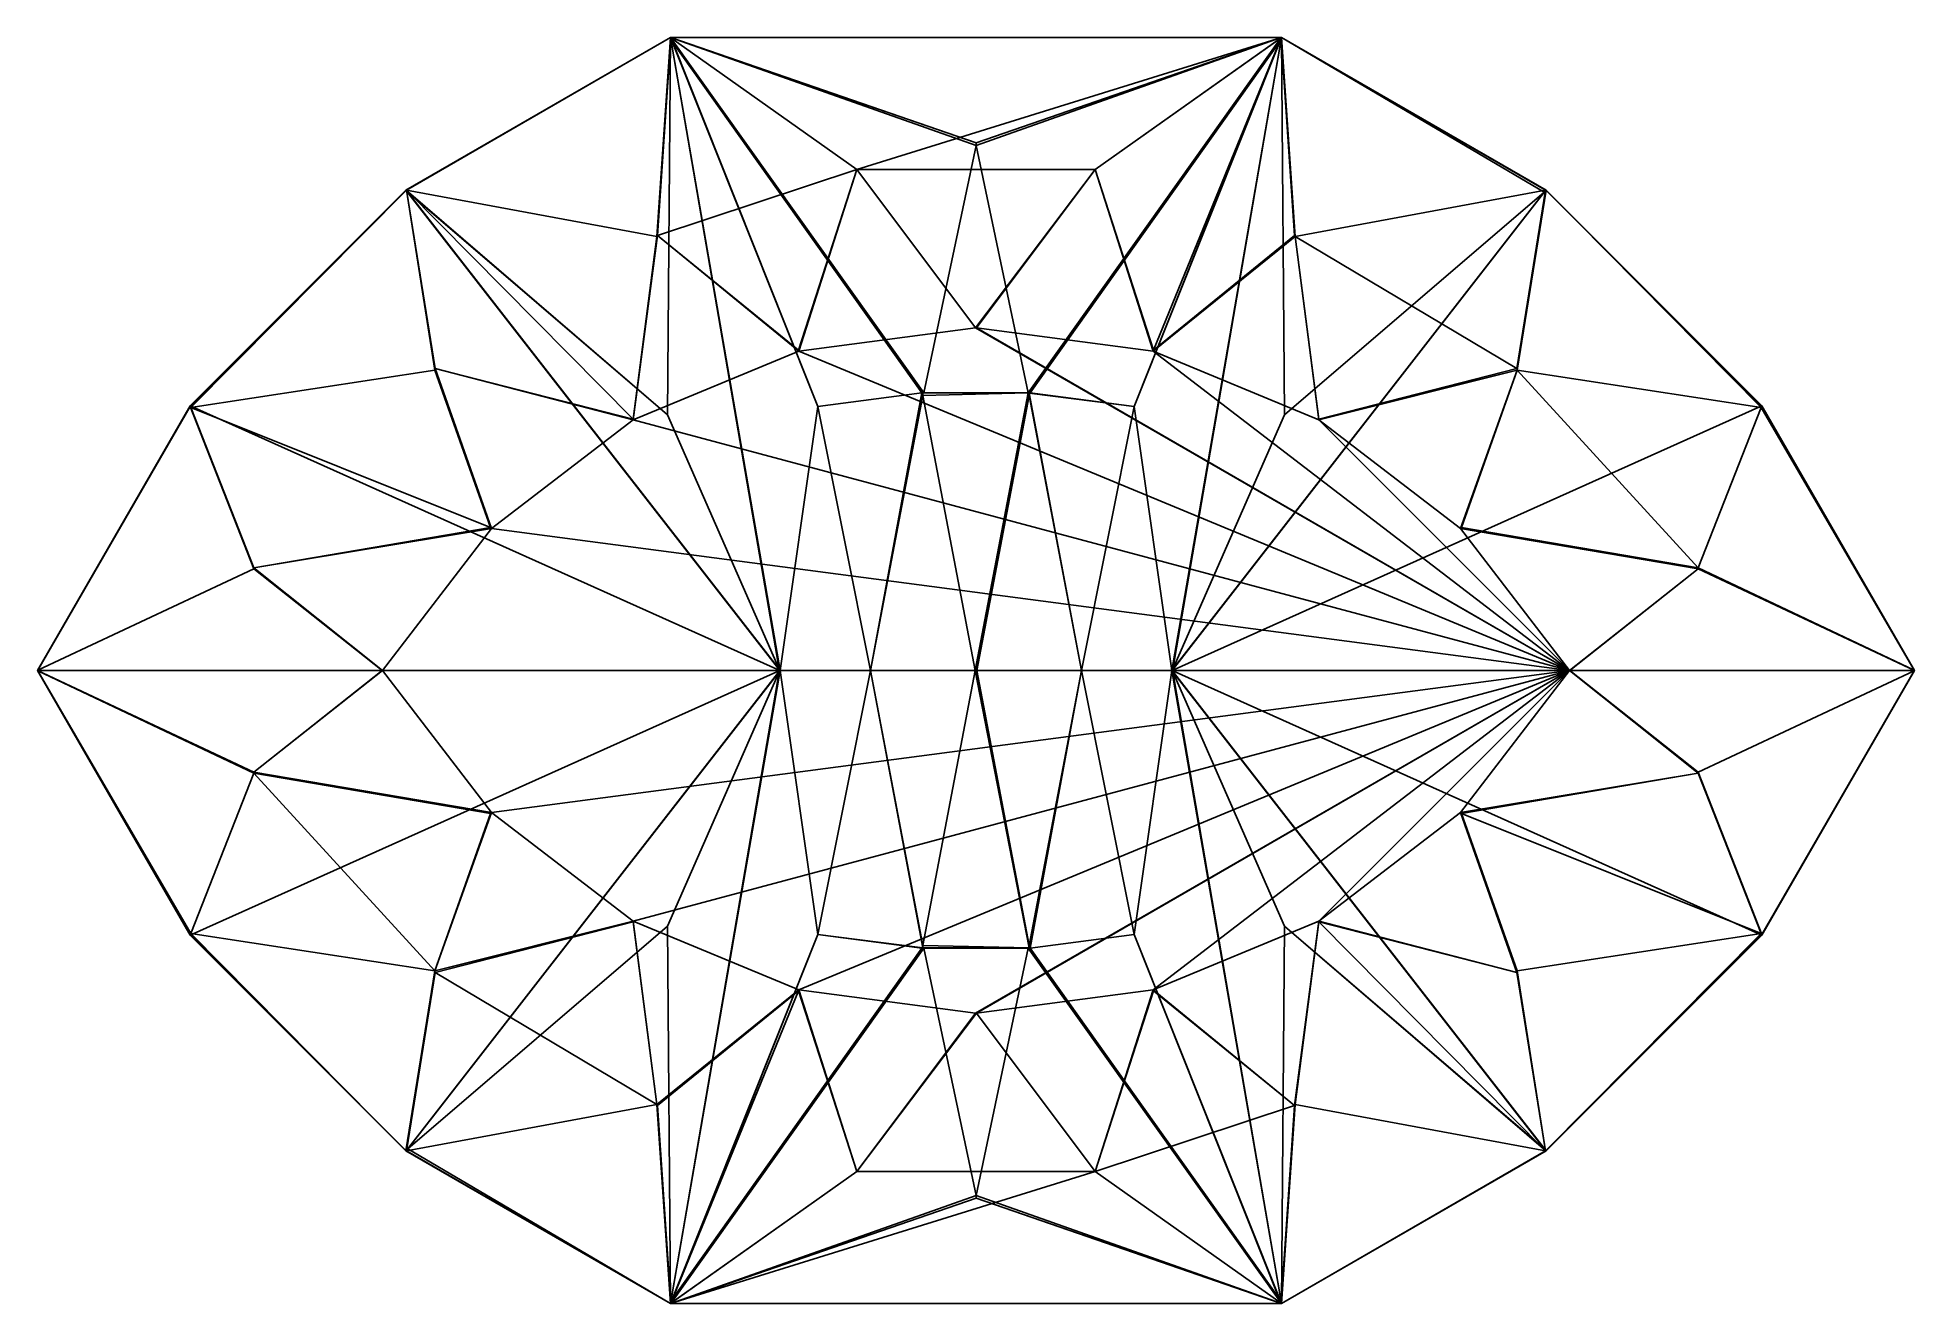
# Model space of a CAD drawing. Extents: x -1 to 1, y -0.67 to 0.67.
import ezdxf

# ---------------------------------------------------------------- set-up
doc = ezdxf.new("R2010")
doc.units = 0
doc.layers.add('GEM', color=15, linetype='CONTINUOUS')

msp = doc.modelspace()

# ---------------------------------------------------------------- linework, layer by layer
at = {"layer": 'GEM', "color": 0}
for points in [[(-0.325446, 0.674526, 0.08522), (-0.607278, 0.51181, 0.057123), (-0.607389, 0.511746, 0.057156)], [(-0.325446, 0.674526, 0.08522), (-0.607389, 0.511746, 0.057156), (-0.607389, 0.511746, 0.085126)], [(-0.325446, 0.674526, 0.08522), (-0.607389, 0.511746, 0.085126), (-0.607019, 0.51196, 0.08522)], [(-0.325446, 0.674526, 0.08522), (-0.325474, 0.67451, 0.057123), (-0.607278, 0.51181, 0.057123)], [(-0.607278, 0.51181, 0.057123), (-0.325474, 0.67451, 0.057123), (-0.328589, 0.272516, -0.301771)], [(-0.325415, 0.674526, 0.085232), (-0.325446, 0.674526, 0.08522), (-0.607019, 0.51196, 0.08522)], [(-0.325415, 0.674526, 0.085232), (-0.607019, 0.51196, 0.08522), (-0.606882, 0.511706, 0.085453)], [(-0.325415, 0.674526, 0.085232), (-0.606882, 0.511706, 0.085453), (-0.339937, 0.462476, 0.228056)], [(-0.325415, 0.674526, 0.085232), (-0.339937, 0.462476, 0.228056), (-0.339256, 0.463563, 0.227569)], [(-0.325415, 0.674526, 0.085232), (-0.339256, 0.463563, 0.227569), (-0.325141, 0.674075, 0.085659)], [(-0.126895, 0.534005, 0.218275), (-0.325141, 0.674075, 0.085659), (-0.339256, 0.463563, 0.227569)], [(-0.325474, 0.67451, 0.057123), (-0.209759, 0.00136, -0.58872), (-0.328589, 0.272516, -0.301771)], [(-0.325446, 0.674526, 0.08522), (-0.325468, 0.674513, 0.057123), (-0.325474, 0.67451, 0.057123)], [(-0.325474, 0.67451, 0.057123), (-0.325468, 0.674513, 0.057123), (-0.323078, 0.669351, 0.051613)], [(-0.325474, 0.67451, 0.057123), (-0.323078, 0.669351, 0.051613), (-0.168519, 0.281337, -0.353255)], [(-0.325474, 0.67451, 0.057123), (-0.168519, 0.281337, -0.353255), (-0.208808, 0, -0.59029)], [(-0.325474, 0.67451, 0.057123), (-0.208808, 0, -0.59029), (-0.208952, 0, -0.590237)], [(-0.325474, 0.67451, 0.057123), (-0.208952, 0, -0.590237), (-0.209117, 0.000175, -0.590019)], [(-0.325474, 0.67451, 0.057123), (-0.209117, 0.000175, -0.590019), (-0.209759, 0.00136, -0.58872)], [(-0.325446, 0.674526, 0.08522), (-0.325446, 0.674526, 0.057135), (-0.325468, 0.674513, 0.057123)], [(-0.325446, 0.674526, 0.057135), (-0.323078, 0.669351, 0.051613), (-0.325468, 0.674513, 0.057123)], [(0.325446, 0.674526, 0.08522), (-0.325095, 0.674526, 0.057111), (-0.325446, 0.674526, 0.057135)], [(0.325446, 0.674526, 0.08522), (-0.325446, 0.674526, 0.057135), (-0.325446, 0.674526, 0.08522)], [(0.325446, 0.674526, 0.08522), (-0.325446, 0.674526, 0.08522), (-0.325415, 0.674526, 0.085232)], [(-0.325446, 0.674526, 0.057135), (-0.325095, 0.674526, 0.057111), (0, 0.562198, -0.08133)], [(-0.325446, 0.674526, 0.057135), (0, 0.562198, -0.08133), (0, 0.55945, -0.084177)], [(-0.325446, 0.674526, 0.057135), (0, 0.55945, -0.084177), (-0.055612, 0.296035, -0.353288)], [(-0.325446, 0.674526, 0.057135), (-0.055612, 0.296035, -0.353288), (-0.056608, 0.295606, -0.353664)], [(-0.325446, 0.674526, 0.057135), (-0.056608, 0.295606, -0.353664), (-0.05765, 0.295923, -0.353266)], [(-0.325446, 0.674526, 0.057135), (-0.05765, 0.295923, -0.353266), (-0.323078, 0.669351, 0.051613)], [(0.325446, 0.674526, 0.08522), (-0.325415, 0.674526, 0.085232), (0.325415, 0.674526, 0.085232)], [(0.325415, 0.674526, 0.085232), (-0.325415, 0.674526, 0.085232), (-0.325141, 0.674075, 0.085659)], [(0.325415, 0.674526, 0.085232), (-0.325141, 0.674075, 0.085659), (-0.126895, 0.534005, 0.218275)], [(0.325446, 0.674526, 0.08522), (0.325095, 0.674526, 0.057111), (-0.325095, 0.674526, 0.057111)], [(-0.325095, 0.674526, 0.057111), (0.325095, 0.674526, 0.057111), (0, 0.562198, -0.08133)], [(-0.323078, 0.669351, 0.051613), (-0.05765, 0.295923, -0.353266), (-0.168497, 0.28133, -0.353266)], [(-0.323078, 0.669351, 0.051613), (-0.168497, 0.28133, -0.353266), (-0.168519, 0.281337, -0.353255)], [(0.325415, 0.674526, 0.085232), (-0.126895, 0.534005, 0.218275), (-0.126813, 0.533981, 0.218297)], [(0.325415, 0.674526, 0.085232), (-0.126813, 0.533981, 0.218297), (0.126813, 0.533981, 0.218297)], [(0.325095, 0.674526, 0.057111), (0.055612, 0.296035, -0.353288), (0, 0.55945, -0.084177)], [(0.325095, 0.674526, 0.057111), (0, 0.55945, -0.084177), (0, 0.562198, -0.08133)], [(0.325095, 0.674526, 0.057111), (0.056608, 0.295606, -0.353664), (0.055612, 0.296035, -0.353288)], [(0.325095, 0.674526, 0.057111), (0.05765, 0.295923, -0.353266), (0.056608, 0.295606, -0.353664)], [(0.325095, 0.674526, 0.057111), (0.323078, 0.669351, 0.051613), (0.05765, 0.295923, -0.353266)], [(0.05765, 0.295923, -0.353266), (0.323078, 0.669351, 0.051613), (0.168519, 0.281337, -0.353255)], [(0.325415, 0.674526, 0.085232), (0.126813, 0.533981, 0.218297), (0.126895, 0.534005, 0.218275)], [(0.325415, 0.674526, 0.085232), (0.126895, 0.534005, 0.218275), (0.325141, 0.674075, 0.085659)], [(0.325141, 0.674075, 0.085659), (0.126895, 0.534005, 0.218275), (0.188984, 0.341542, 0.338971)], [(0.325468, 0.674513, 0.057123), (0.208808, 0, -0.59029), (0.168519, 0.281337, -0.353255)], [(0.325468, 0.674513, 0.057123), (0.168519, 0.281337, -0.353255), (0.323078, 0.669351, 0.051613)], [(0.325141, 0.674075, 0.085659), (0.188984, 0.341542, 0.338971), (0.339256, 0.463563, 0.227569)], [(0.325468, 0.674513, 0.057123), (0.208952, 0, -0.590237), (0.208808, 0, -0.59029)], [(0.325468, 0.674513, 0.057123), (0.209117, 0.000175, -0.590019), (0.208952, 0, -0.590237)], [(0.325468, 0.674513, 0.057123), (0.209759, 0.00136, -0.58872), (0.209117, 0.000175, -0.590019)], [(0.325468, 0.674513, 0.057123), (0.328589, 0.272516, -0.301771), (0.209759, 0.00136, -0.58872)], [(0.325095, 0.674526, 0.057111), (0.325468, 0.674513, 0.057123), (0.323078, 0.669351, 0.051613)], [(0.325446, 0.674526, 0.08522), (0.325446, 0.674526, 0.057135), (0.325095, 0.674526, 0.057111)], [(0.325095, 0.674526, 0.057111), (0.325446, 0.674526, 0.057135), (0.325468, 0.674513, 0.057123)], [(0.325446, 0.674526, 0.08522), (0.325415, 0.674526, 0.085232), (0.325141, 0.674075, 0.085659)], [(0.325446, 0.674526, 0.08522), (0.325141, 0.674075, 0.085659), (0.339256, 0.463563, 0.227569)], [(0.325446, 0.674526, 0.057135), (0.325446, 0.674526, 0.08522), (0.607019, 0.51196, 0.08522)], [(0.325446, 0.674526, 0.057135), (0.607019, 0.51196, 0.08522), (0.607389, 0.511746, 0.085126)], [(0.325446, 0.674526, 0.057135), (0.607389, 0.511746, 0.085126), (0.607389, 0.511746, 0.057156)], [(0.325446, 0.674526, 0.057135), (0.607389, 0.511746, 0.057156), (0.607278, 0.51181, 0.057123)], [(0.325446, 0.674526, 0.057135), (0.607278, 0.51181, 0.057123), (0.325474, 0.67451, 0.057123)], [(0.325446, 0.674526, 0.057135), (0.325474, 0.67451, 0.057123), (0.325468, 0.674513, 0.057123)], [(0.325446, 0.674526, 0.08522), (0.339256, 0.463563, 0.227569), (0.339937, 0.462476, 0.228056)], [(0.325446, 0.674526, 0.08522), (0.339937, 0.462476, 0.228056), (0.606882, 0.511706, 0.085453)], [(0.325446, 0.674526, 0.08522), (0.606882, 0.511706, 0.085453), (0.607019, 0.51196, 0.08522)], [(0.325468, 0.674513, 0.057123), (0.325474, 0.67451, 0.057123), (0.328589, 0.272516, -0.301771)], [(0.325474, 0.67451, 0.057123), (0.607278, 0.51181, 0.057123), (0.605461, 0.509915, 0.054483)], [(0.325474, 0.67451, 0.057123), (0.605461, 0.509915, 0.054483), (0.328589, 0.272516, -0.301771)], [(0, 0.55945, -0.084177), (0.055612, 0.296035, -0.353288), (-0.055612, 0.296035, -0.353288)], [(-0.126895, 0.534005, 0.218275), (-0.339256, 0.463563, 0.227569), (-0.188984, 0.341542, 0.338971)], [(-0.126813, 0.533981, 0.218297), (-0.126895, 0.534005, 0.218275), (-0.188984, 0.341542, 0.338971)], [(-0.126813, 0.533981, 0.218297), (-0.188984, 0.341542, 0.338971), (-0.188611, 0.340323, 0.339801)], [(-0.126813, 0.533981, 0.218297), (-0.188611, 0.340323, 0.339801), (-0.000361, 0.365106, 0.339801)], [(0.126813, 0.533981, 0.218297), (-0.126813, 0.533981, 0.218297), (-0.000361, 0.365106, 0.339801)], [(0.126813, 0.533981, 0.218297), (-0.000361, 0.365106, 0.339801), (0.000361, 0.365106, 0.339801)], [(0.126895, 0.534005, 0.218275), (0.126813, 0.533981, 0.218297), (0.000361, 0.365106, 0.339801)], [(0.126895, 0.534005, 0.218275), (0.000361, 0.365106, 0.339801), (0.188611, 0.340323, 0.339801)], [(0.126895, 0.534005, 0.218275), (0.188611, 0.340323, 0.339801), (0.188984, 0.341542, 0.338971)], [(-0.607019, 0.51196, 0.08522), (-0.837258, 0.281877, 0.085126), (-0.837514, 0.281435, 0.085238)], [(-0.607019, 0.51196, 0.08522), (-0.837514, 0.281435, 0.085238), (-0.836553, 0.280401, 0.086429)], [(-0.607389, 0.511746, 0.057156), (-0.209117, 0.000175, -0.590019), (-0.837264, 0.281868, 0.057153)], [(-0.607389, 0.511746, 0.057156), (-0.837264, 0.281868, 0.057153), (-0.837258, 0.281877, 0.057156)], [(-0.607019, 0.51196, 0.08522), (-0.607389, 0.511746, 0.085126), (-0.837258, 0.281877, 0.085126)], [(-0.607389, 0.511746, 0.085126), (-0.607389, 0.511746, 0.057156), (-0.837258, 0.281877, 0.057156)], [(-0.607389, 0.511746, 0.085126), (-0.837258, 0.281877, 0.057156), (-0.837258, 0.281877, 0.085126)], [(-0.607019, 0.51196, 0.08522), (-0.836553, 0.280401, 0.086429), (-0.576579, 0.320019, 0.218127)], [(-0.607389, 0.511746, 0.057156), (-0.607278, 0.51181, 0.057123), (-0.605461, 0.509915, 0.054483)], [(-0.607389, 0.511746, 0.057156), (-0.605461, 0.509915, 0.054483), (-0.209759, 0.00136, -0.58872)], [(-0.607389, 0.511746, 0.057156), (-0.209759, 0.00136, -0.58872), (-0.209117, 0.000175, -0.590019)], [(-0.607278, 0.51181, 0.057123), (-0.328589, 0.272516, -0.301771), (-0.605461, 0.509915, 0.054483)], [(-0.607019, 0.51196, 0.08522), (-0.576579, 0.320019, 0.218127), (-0.576227, 0.321829, 0.217255)], [(-0.607019, 0.51196, 0.08522), (-0.576227, 0.321829, 0.217255), (-0.606882, 0.511706, 0.085453)], [(-0.606882, 0.511706, 0.085453), (-0.576227, 0.321829, 0.217255), (-0.365393, 0.267706, 0.339433)], [(-0.606882, 0.511706, 0.085453), (-0.365393, 0.267706, 0.339433), (-0.339937, 0.462476, 0.228056)], [(-0.605461, 0.509915, 0.054483), (-0.328589, 0.272516, -0.301771), (-0.209759, 0.00136, -0.58872)], [(0.607278, 0.51181, 0.057123), (0.837264, 0.281868, 0.057153), (0.209117, 0.000175, -0.590019)], [(0.607278, 0.51181, 0.057123), (0.209117, 0.000175, -0.590019), (0.209759, 0.00136, -0.58872)], [(0.607278, 0.51181, 0.057123), (0.209759, 0.00136, -0.58872), (0.605461, 0.509915, 0.054483)], [(0.328589, 0.272516, -0.301771), (0.605461, 0.509915, 0.054483), (0.209759, 0.00136, -0.58872)], [(0.576227, 0.321829, 0.217255), (0.606882, 0.511706, 0.085453), (0.339937, 0.462476, 0.228056)], [(0.607389, 0.511746, 0.085126), (0.606882, 0.511706, 0.085453), (0.576227, 0.321829, 0.217255)], [(0.607389, 0.511746, 0.085126), (0.576227, 0.321829, 0.217255), (0.576579, 0.320019, 0.218127)], [(0.607389, 0.511746, 0.085126), (0.576579, 0.320019, 0.218127), (0.836553, 0.280401, 0.086429)], [(0.607389, 0.511746, 0.085126), (0.607019, 0.51196, 0.08522), (0.606882, 0.511706, 0.085453)], [(0.607278, 0.51181, 0.057123), (0.607389, 0.511746, 0.057156), (0.837258, 0.281877, 0.057156)], [(0.607278, 0.51181, 0.057123), (0.837258, 0.281877, 0.057156), (0.837264, 0.281868, 0.057153)], [(0.607389, 0.511746, 0.057156), (0.607389, 0.511746, 0.085126), (0.837258, 0.281877, 0.085126)], [(0.607389, 0.511746, 0.057156), (0.837258, 0.281877, 0.085126), (0.837258, 0.281877, 0.057156)], [(0.607389, 0.511746, 0.085126), (0.836553, 0.280401, 0.086429), (0.837514, 0.281435, 0.085238)], [(0.607389, 0.511746, 0.085126), (0.837514, 0.281435, 0.085238), (0.837258, 0.281877, 0.085126)], [(-0.339256, 0.463563, 0.227569), (-0.339937, 0.462476, 0.228056), (-0.365393, 0.267706, 0.339433)], [(-0.339256, 0.463563, 0.227569), (-0.365393, 0.267706, 0.339433), (-0.365275, 0.267146, 0.339801)], [(-0.339256, 0.463563, 0.227569), (-0.365275, 0.267146, 0.339801), (-0.188611, 0.340323, 0.339801)], [(-0.339256, 0.463563, 0.227569), (-0.188611, 0.340323, 0.339801), (-0.188984, 0.341542, 0.338971)], [(0.339937, 0.462476, 0.228056), (0.188984, 0.341542, 0.338971), (0.188611, 0.340323, 0.339801)], [(0.339937, 0.462476, 0.228056), (0.188611, 0.340323, 0.339801), (0.365275, 0.267146, 0.339801)], [(0.339937, 0.462476, 0.228056), (0.339256, 0.463563, 0.227569), (0.188984, 0.341542, 0.338971)], [(0.576227, 0.321829, 0.217255), (0.339937, 0.462476, 0.228056), (0.365393, 0.267706, 0.339433)], [(0.339937, 0.462476, 0.228056), (0.365275, 0.267146, 0.339801), (0.365393, 0.267706, 0.339433)], [(0.632388, 0, 0.339801), (-0.000361, 0.365106, 0.339801), (-0.188611, 0.340323, 0.339801)], [(0.632388, 0, 0.339801), (0.000361, 0.365106, 0.339801), (-0.000361, 0.365106, 0.339801)], [(0.632388, 0, 0.339801), (0.188611, 0.340323, 0.339801), (0.000361, 0.365106, 0.339801)], [(0.632388, 0, 0.339801), (-0.188611, 0.340323, 0.339801), (-0.365275, 0.267146, 0.339801)], [(0.632388, 0, 0.339801), (0.365275, 0.267146, 0.339801), (0.188611, 0.340323, 0.339801)], [(-0.836553, 0.280401, 0.086429), (-0.517433, 0.152394, 0.338668), (-0.576579, 0.320019, 0.218127)], [(-0.576227, 0.321829, 0.217255), (-0.576579, 0.320019, 0.218127), (-0.517433, 0.152394, 0.338668)], [(-0.576227, 0.321829, 0.217255), (-0.517433, 0.152394, 0.338668), (-0.516353, 0.15122, 0.339801)], [(-0.576227, 0.321829, 0.217255), (-0.516353, 0.15122, 0.339801), (-0.365275, 0.267146, 0.339801)], [(-0.576227, 0.321829, 0.217255), (-0.365275, 0.267146, 0.339801), (-0.365393, 0.267706, 0.339433)], [(0.576579, 0.320019, 0.218127), (0.365393, 0.267706, 0.339433), (0.365275, 0.267146, 0.339801)], [(0.576579, 0.320019, 0.218127), (0.365275, 0.267146, 0.339801), (0.516353, 0.15122, 0.339801)], [(0.576579, 0.320019, 0.218127), (0.576227, 0.321829, 0.217255), (0.365393, 0.267706, 0.339433)], [(0.576579, 0.320019, 0.218127), (0.516353, 0.15122, 0.339801), (0.517433, 0.152394, 0.338668)], [(0.769451, 0.109535, 0.213284), (0.576579, 0.320019, 0.218127), (0.517433, 0.152394, 0.338668)], [(0.769451, 0.109535, 0.213284), (0.836553, 0.280401, 0.086429), (0.576579, 0.320019, 0.218127)], [(-0.837258, 0.281877, 0.085126), (-0.837264, 0.281868, 0.057153), (-1, 0, 0.057153)], [(-0.837258, 0.281877, 0.085126), (-1, 0, 0.057153), (-1, 0, 0.085208)], [(-0.837258, 0.281877, 0.085126), (-1, 0, 0.085208), (-0.99985, 0.00026, 0.085238)], [(-1, 0, 0.057153), (-0.837264, 0.281868, 0.057153), (-0.209117, 0.000175, -0.590019)], [(-0.837258, 0.281877, 0.085126), (-0.99985, 0.00026, 0.085238), (-0.837514, 0.281435, 0.085238)], [(-0.837514, 0.281435, 0.085238), (-0.99985, 0.00026, 0.085238), (-0.769469, 0.108297, 0.213817)], [(-0.837514, 0.281435, 0.085238), (-0.769469, 0.108297, 0.213817), (-0.769451, 0.109535, 0.213284)], [(-0.837514, 0.281435, 0.085238), (-0.769451, 0.109535, 0.213284), (-0.836553, 0.280401, 0.086429)], [(-0.837258, 0.281877, 0.085126), (-0.837258, 0.281877, 0.057156), (-0.837264, 0.281868, 0.057153)], [(-0.836553, 0.280401, 0.086429), (-0.769451, 0.109535, 0.213284), (-0.517433, 0.152394, 0.338668)], [(-0.168519, 0.281337, -0.353255), (-0.112261, 0, -0.606945), (-0.208808, 0, -0.59029)], [(-0.168519, 0.281337, -0.353255), (-0.168497, 0.28133, -0.353266), (-0.112261, 0.00015, -0.606815)], [(-0.168519, 0.281337, -0.353255), (-0.112261, 0.00015, -0.606815), (-0.112261, 0, -0.606945)], [(-0.05765, 0.295923, -0.353266), (-0.112261, 0.00015, -0.606815), (-0.168497, 0.28133, -0.353266)], [(-0.05765, 0.295923, -0.353266), (-0.056616, 0.293028, -0.355928), (-0.112261, 0.00015, -0.606815)], [(-0.112261, 0.00015, -0.606815), (-0.056616, 0.293028, -0.355928), (-0.000942, 0, -0.613274)], [(-0.05765, 0.295923, -0.353266), (-0.056608, 0.295606, -0.353664), (-0.056616, 0.293028, -0.355928)], [(0.055612, 0.296035, -0.353288), (-0.000942, 0, -0.613274), (-0.056616, 0.293028, -0.355928)], [(0.055612, 0.296035, -0.353288), (-0.056616, 0.293028, -0.355928), (-0.056608, 0.295606, -0.353664)], [(0.055612, 0.296035, -0.353288), (-0.056608, 0.295606, -0.353664), (-0.055612, 0.296035, -0.353288)], [(0.055612, 0.296035, -0.353288), (0.000942, 0, -0.613274), (-0.000942, 0, -0.613274)], [(0.055612, 0.296035, -0.353288), (0.056616, 0.293028, -0.355928), (0.000942, 0, -0.613274)], [(0.056616, 0.293028, -0.355928), (0.112261, 0, -0.606945), (0.000942, 0, -0.613274)], [(0.055612, 0.296035, -0.353288), (0.056608, 0.295606, -0.353664), (0.056616, 0.293028, -0.355928)], [(0.056608, 0.295606, -0.353664), (0.05765, 0.295923, -0.353266), (0.168497, 0.28133, -0.353266)], [(0.056608, 0.295606, -0.353664), (0.168497, 0.28133, -0.353266), (0.112261, 0.00015, -0.606815)], [(0.056608, 0.295606, -0.353664), (0.112261, 0.00015, -0.606815), (0.056616, 0.293028, -0.355928)], [(0.056616, 0.293028, -0.355928), (0.112261, 0.00015, -0.606815), (0.112261, 0, -0.606945)], [(0.05765, 0.295923, -0.353266), (0.168519, 0.281337, -0.353255), (0.168497, 0.28133, -0.353266)], [(0.168497, 0.28133, -0.353266), (0.208808, 0, -0.59029), (0.112261, 0, -0.606945)], [(0.168497, 0.28133, -0.353266), (0.112261, 0, -0.606945), (0.112261, 0.00015, -0.606815)], [(0.168497, 0.28133, -0.353266), (0.168519, 0.281337, -0.353255), (0.208808, 0, -0.59029)], [(0.837264, 0.281868, 0.057153), (1, 0, 0.057153), (0.208952, 0, -0.590237)], [(0.837264, 0.281868, 0.057153), (0.208952, 0, -0.590237), (0.209117, 0.000175, -0.590019)], [(0.99985, 0.00026, 0.085238), (0.836553, 0.280401, 0.086429), (0.769451, 0.109535, 0.213284)], [(0.99985, 0.00026, 0.085238), (0.837514, 0.281435, 0.085238), (0.836553, 0.280401, 0.086429)], [(0.837258, 0.281877, 0.057156), (0.837258, 0.281877, 0.085126), (0.837514, 0.281435, 0.085238)], [(0.837258, 0.281877, 0.057156), (0.837514, 0.281435, 0.085238), (0.99985, 0.00026, 0.085238)], [(0.837258, 0.281877, 0.057156), (0.99985, 0.00026, 0.085238), (1, 0, 0.085208)], [(0.837258, 0.281877, 0.057156), (1, 0, 0.085208), (1, 0, 0.057153)], [(0.837258, 0.281877, 0.057156), (1, 0, 0.057153), (0.837264, 0.281868, 0.057153)], [(0.632388, 0, 0.339801), (-0.365275, 0.267146, 0.339801), (-0.516353, 0.15122, 0.339801)], [(0.632388, 0, 0.339801), (0.516353, 0.15122, 0.339801), (0.365275, 0.267146, 0.339801)], [(-0.769451, 0.109535, 0.213284), (-0.516353, 0.15122, 0.339801), (-0.517433, 0.152394, 0.338668)], [(-0.769451, 0.109535, 0.213284), (-0.632388, 0, 0.339801), (-0.516353, 0.15122, 0.339801)], [(0.632388, 0, 0.339801), (-0.516353, 0.15122, 0.339801), (-0.632388, 0, 0.339801)], [(0.769469, 0.108297, 0.213817), (0.517433, 0.152394, 0.338668), (0.516353, 0.15122, 0.339801)], [(0.769469, 0.108297, 0.213817), (0.516353, 0.15122, 0.339801), (0.632388, 0, 0.339801)], [(0.769469, 0.108297, 0.213817), (0.769451, 0.109535, 0.213284), (0.517433, 0.152394, 0.338668)], [(-0.99985, 0.00026, 0.085238), (-0.632713, 0, 0.339615), (-0.769469, 0.108297, 0.213817)], [(-0.769451, 0.109535, 0.213284), (-0.769469, 0.108297, 0.213817), (-0.632713, 0, 0.339615)], [(-0.769451, 0.109535, 0.213284), (-0.632713, 0, 0.339615), (-0.632388, 0, 0.339801)], [(0.769469, 0.108297, 0.213817), (0.632388, 0, 0.339801), (0.632713, 0, 0.339615)], [(1, 0, 0.085208), (0.769469, 0.108297, 0.213817), (0.632713, 0, 0.339615)], [(0.99985, 0.00026, 0.085238), (0.769451, 0.109535, 0.213284), (0.769469, 0.108297, 0.213817)], [(1, 0, 0.085208), (0.99985, 0.00026, 0.085238), (0.769469, 0.108297, 0.213817)], [(-0.99985, 0.00026, 0.085238), (-1, 0, 0.085208), (-0.632713, 0, 0.339615)], [(-1, 0, 0.057153), (-0.209117, 0.000175, -0.590019), (-0.208952, 0, -0.590237)], [(-0.837258, -0.281877, 0.057156), (-0.99985, -0.00026, 0.085238), (-1, 0, 0.085208)], [(-0.837258, -0.281877, 0.057156), (-1, 0, 0.085208), (-1, 0, 0.057153)], [(-0.837258, -0.281877, 0.057156), (-1, 0, 0.057153), (-0.837264, -0.281868, 0.057153)], [(-0.837264, -0.281868, 0.057153), (-1, 0, 0.057153), (-0.208952, 0, -0.590237)], [(-1, 0, 0.085208), (-0.99985, -0.00026, 0.085238), (-0.769469, -0.108297, 0.213817)], [(-1, 0, 0.085208), (-0.769469, -0.108297, 0.213817), (-0.632713, 0, 0.339615)], [(-0.837264, -0.281868, 0.057153), (-0.208952, 0, -0.590237), (-0.209117, -0.000175, -0.590019)], [(-0.769469, -0.108297, 0.213817), (-0.516353, -0.15122, 0.339801), (-0.632388, 0, 0.339801)], [(-0.769469, -0.108297, 0.213817), (-0.632388, 0, 0.339801), (-0.632713, 0, 0.339615)], [(0.632388, 0, 0.339801), (-0.632388, 0, 0.339801), (-0.516353, -0.15122, 0.339801)], [(0.632388, 0, 0.339801), (-0.516353, -0.15122, 0.339801), (-0.365275, -0.267146, 0.339801)], [(0.632388, 0, 0.339801), (-0.365275, -0.267146, 0.339801), (-0.188611, -0.340323, 0.339801)], [(-0.325468, -0.674513, 0.057123), (-0.209117, -0.000175, -0.590019), (-0.208952, 0, -0.590237)], [(-0.325468, -0.674513, 0.057123), (-0.208952, 0, -0.590237), (-0.208808, 0, -0.59029)], [(-0.325468, -0.674513, 0.057123), (-0.208808, 0, -0.59029), (-0.168519, -0.281337, -0.353255)], [(-0.168497, -0.28133, -0.353266), (-0.168519, -0.281337, -0.353255), (-0.208808, 0, -0.59029)], [(-0.168497, -0.28133, -0.353266), (-0.208808, 0, -0.59029), (-0.112261, 0, -0.606945)], [(0.632388, 0, 0.339801), (-0.188611, -0.340323, 0.339801), (-0.000361, -0.365106, 0.339801)], [(-0.168497, -0.28133, -0.353266), (-0.112261, 0, -0.606945), (-0.112261, -0.00015, -0.606815)], [(-0.112261, 0.00015, -0.606815), (-0.000942, 0, -0.613274), (-0.112261, 0, -0.606945)], [(-0.056616, -0.293028, -0.355928), (-0.112261, -0.00015, -0.606815), (-0.112261, 0, -0.606945)], [(-0.056616, -0.293028, -0.355928), (-0.112261, 0, -0.606945), (-0.000942, 0, -0.613274)], [(0.056608, -0.295606, -0.353664), (-0.056616, -0.293028, -0.355928), (-0.000942, 0, -0.613274)], [(0.056608, -0.295606, -0.353664), (-0.000942, 0, -0.613274), (0.000942, 0, -0.613274)], [(0.632388, 0, 0.339801), (-0.000361, -0.365106, 0.339801), (0.000361, -0.365106, 0.339801)], [(0.632388, 0, 0.339801), (0.000361, -0.365106, 0.339801), (0.188611, -0.340323, 0.339801)], [(0.056608, -0.295606, -0.353664), (0.000942, 0, -0.613274), (0.056616, -0.293028, -0.355928)], [(0.112261, -0.00015, -0.606815), (0.056616, -0.293028, -0.355928), (0.000942, 0, -0.613274)], [(0.112261, -0.00015, -0.606815), (0.000942, 0, -0.613274), (0.112261, 0, -0.606945)], [(0.168519, -0.281337, -0.353255), (0.112261, -0.00015, -0.606815), (0.112261, 0, -0.606945)], [(0.168519, -0.281337, -0.353255), (0.112261, 0, -0.606945), (0.208808, 0, -0.59029)], [(0.325474, -0.67451, 0.057123), (0.168519, -0.281337, -0.353255), (0.208808, 0, -0.59029)], [(0.632388, 0, 0.339801), (0.188611, -0.340323, 0.339801), (0.365275, -0.267146, 0.339801)], [(0.325474, -0.67451, 0.057123), (0.208808, 0, -0.59029), (0.208952, 0, -0.590237)], [(0.325474, -0.67451, 0.057123), (0.208952, 0, -0.590237), (0.209117, -0.000175, -0.590019)], [(1, 0, 0.057153), (0.209117, -0.000175, -0.590019), (0.208952, 0, -0.590237)], [(1, 0, 0.057153), (0.837264, -0.281868, 0.057153), (0.209117, -0.000175, -0.590019)], [(0.632388, 0, 0.339801), (0.365275, -0.267146, 0.339801), (0.516353, -0.15122, 0.339801)], [(0.769451, -0.109535, 0.213284), (0.632388, 0, 0.339801), (0.516353, -0.15122, 0.339801)], [(0.769451, -0.109535, 0.213284), (0.632713, 0, 0.339615), (0.632388, 0, 0.339801)], [(0.99985, -0.00026, 0.085238), (1, 0, 0.085208), (0.632713, 0, 0.339615)], [(0.99985, -0.00026, 0.085238), (0.632713, 0, 0.339615), (0.769469, -0.108297, 0.213817)], [(0.769451, -0.109535, 0.213284), (0.769469, -0.108297, 0.213817), (0.632713, 0, 0.339615)], [(0.837258, -0.281877, 0.085126), (0.837264, -0.281868, 0.057153), (1, 0, 0.057153)], [(0.837258, -0.281877, 0.085126), (1, 0, 0.057153), (1, 0, 0.085208)], [(0.837258, -0.281877, 0.085126), (1, 0, 0.085208), (0.99985, -0.00026, 0.085238)], [(-0.837258, -0.281877, 0.057156), (-0.837514, -0.281435, 0.085238), (-0.99985, -0.00026, 0.085238)], [(-0.99985, -0.00026, 0.085238), (-0.837514, -0.281435, 0.085238), (-0.836553, -0.280401, 0.086429)], [(-0.99985, -0.00026, 0.085238), (-0.836553, -0.280401, 0.086429), (-0.769451, -0.109535, 0.213284)], [(-0.99985, -0.00026, 0.085238), (-0.769451, -0.109535, 0.213284), (-0.769469, -0.108297, 0.213817)], [(-0.607278, -0.51181, 0.057123), (-0.837264, -0.281868, 0.057153), (-0.209117, -0.000175, -0.590019)], [(-0.607278, -0.51181, 0.057123), (-0.209117, -0.000175, -0.590019), (-0.209759, -0.00136, -0.58872)], [(-0.607278, -0.51181, 0.057123), (-0.209759, -0.00136, -0.58872), (-0.605461, -0.509915, 0.054483)], [(-0.328589, -0.272516, -0.301771), (-0.605461, -0.509915, 0.054483), (-0.209759, -0.00136, -0.58872)], [(-0.325468, -0.674513, 0.057123), (-0.328589, -0.272516, -0.301771), (-0.209759, -0.00136, -0.58872)], [(-0.325468, -0.674513, 0.057123), (-0.209759, -0.00136, -0.58872), (-0.209117, -0.000175, -0.590019)], [(-0.056608, -0.295606, -0.353664), (-0.168497, -0.28133, -0.353266), (-0.112261, -0.00015, -0.606815)], [(-0.056608, -0.295606, -0.353664), (-0.112261, -0.00015, -0.606815), (-0.056616, -0.293028, -0.355928)], [(0.05765, -0.295923, -0.353266), (0.056616, -0.293028, -0.355928), (0.112261, -0.00015, -0.606815)], [(0.05765, -0.295923, -0.353266), (0.112261, -0.00015, -0.606815), (0.168497, -0.28133, -0.353266)], [(0.168519, -0.281337, -0.353255), (0.168497, -0.28133, -0.353266), (0.112261, -0.00015, -0.606815)], [(0.607389, -0.511746, 0.057156), (0.209759, -0.00136, -0.58872), (0.209117, -0.000175, -0.590019)], [(0.607389, -0.511746, 0.057156), (0.209117, -0.000175, -0.590019), (0.837264, -0.281868, 0.057153)], [(0.325474, -0.67451, 0.057123), (0.209117, -0.000175, -0.590019), (0.209759, -0.00136, -0.58872)], [(0.607389, -0.511746, 0.057156), (0.605461, -0.509915, 0.054483), (0.209759, -0.00136, -0.58872)], [(0.605461, -0.509915, 0.054483), (0.328589, -0.272516, -0.301771), (0.209759, -0.00136, -0.58872)], [(0.325474, -0.67451, 0.057123), (0.209759, -0.00136, -0.58872), (0.328589, -0.272516, -0.301771)], [(0.837514, -0.281435, 0.085238), (0.99985, -0.00026, 0.085238), (0.769469, -0.108297, 0.213817)], [(0.837258, -0.281877, 0.085126), (0.99985, -0.00026, 0.085238), (0.837514, -0.281435, 0.085238)], [(-0.769451, -0.109535, 0.213284), (-0.836553, -0.280401, 0.086429), (-0.576579, -0.320019, 0.218127)], [(-0.769469, -0.108297, 0.213817), (-0.769451, -0.109535, 0.213284), (-0.517433, -0.152394, 0.338668)], [(-0.769469, -0.108297, 0.213817), (-0.517433, -0.152394, 0.338668), (-0.516353, -0.15122, 0.339801)], [(-0.769451, -0.109535, 0.213284), (-0.576579, -0.320019, 0.218127), (-0.517433, -0.152394, 0.338668)], [(0.769451, -0.109535, 0.213284), (0.516353, -0.15122, 0.339801), (0.517433, -0.152394, 0.338668)], [(0.836553, -0.280401, 0.086429), (0.769451, -0.109535, 0.213284), (0.517433, -0.152394, 0.338668)], [(0.837514, -0.281435, 0.085238), (0.769469, -0.108297, 0.213817), (0.769451, -0.109535, 0.213284)], [(0.837514, -0.281435, 0.085238), (0.769451, -0.109535, 0.213284), (0.836553, -0.280401, 0.086429)], [(-0.576579, -0.320019, 0.218127), (-0.365275, -0.267146, 0.339801), (-0.516353, -0.15122, 0.339801)], [(-0.576579, -0.320019, 0.218127), (-0.516353, -0.15122, 0.339801), (-0.517433, -0.152394, 0.338668)], [(0.576227, -0.321829, 0.217255), (0.516353, -0.15122, 0.339801), (0.365275, -0.267146, 0.339801)], [(0.576227, -0.321829, 0.217255), (0.517433, -0.152394, 0.338668), (0.516353, -0.15122, 0.339801)], [(0.836553, -0.280401, 0.086429), (0.517433, -0.152394, 0.338668), (0.576579, -0.320019, 0.218127)], [(0.576227, -0.321829, 0.217255), (0.576579, -0.320019, 0.218127), (0.517433, -0.152394, 0.338668)], [(-0.325474, -0.67451, 0.057123), (-0.605461, -0.509915, 0.054483), (-0.328589, -0.272516, -0.301771)], [(-0.576579, -0.320019, 0.218127), (-0.365393, -0.267706, 0.339433), (-0.365275, -0.267146, 0.339801)], [(-0.576579, -0.320019, 0.218127), (-0.576227, -0.321829, 0.217255), (-0.365393, -0.267706, 0.339433)], [(-0.576227, -0.321829, 0.217255), (-0.339937, -0.462476, 0.228056), (-0.365393, -0.267706, 0.339433)], [(-0.339937, -0.462476, 0.228056), (-0.365275, -0.267146, 0.339801), (-0.365393, -0.267706, 0.339433)], [(-0.339937, -0.462476, 0.228056), (-0.188611, -0.340323, 0.339801), (-0.365275, -0.267146, 0.339801)], [(-0.325468, -0.674513, 0.057123), (-0.325474, -0.67451, 0.057123), (-0.328589, -0.272516, -0.301771)], [(0.339256, -0.463563, 0.227569), (0.365275, -0.267146, 0.339801), (0.188611, -0.340323, 0.339801)], [(0.607278, -0.51181, 0.057123), (0.325474, -0.67451, 0.057123), (0.328589, -0.272516, -0.301771)], [(0.607278, -0.51181, 0.057123), (0.328589, -0.272516, -0.301771), (0.605461, -0.509915, 0.054483)], [(0.339256, -0.463563, 0.227569), (0.365393, -0.267706, 0.339433), (0.365275, -0.267146, 0.339801)], [(0.339256, -0.463563, 0.227569), (0.339937, -0.462476, 0.228056), (0.365393, -0.267706, 0.339433)], [(0.606882, -0.511706, 0.085453), (0.365393, -0.267706, 0.339433), (0.339937, -0.462476, 0.228056)], [(0.576227, -0.321829, 0.217255), (0.365275, -0.267146, 0.339801), (0.365393, -0.267706, 0.339433)], [(0.606882, -0.511706, 0.085453), (0.576227, -0.321829, 0.217255), (0.365393, -0.267706, 0.339433)], [(-0.607389, -0.511746, 0.085126), (-0.836553, -0.280401, 0.086429), (-0.837514, -0.281435, 0.085238)], [(-0.837258, -0.281877, 0.057156), (-0.837258, -0.281877, 0.085126), (-0.837514, -0.281435, 0.085238)], [(-0.607389, -0.511746, 0.085126), (-0.837514, -0.281435, 0.085238), (-0.837258, -0.281877, 0.085126)], [(-0.607278, -0.51181, 0.057123), (-0.837258, -0.281877, 0.057156), (-0.837264, -0.281868, 0.057153)], [(-0.607389, -0.511746, 0.057156), (-0.607389, -0.511746, 0.085126), (-0.837258, -0.281877, 0.085126)], [(-0.607389, -0.511746, 0.057156), (-0.837258, -0.281877, 0.085126), (-0.837258, -0.281877, 0.057156)], [(-0.607278, -0.51181, 0.057123), (-0.607389, -0.511746, 0.057156), (-0.837258, -0.281877, 0.057156)], [(-0.607389, -0.511746, 0.085126), (-0.576579, -0.320019, 0.218127), (-0.836553, -0.280401, 0.086429)], [(-0.325468, -0.674513, 0.057123), (-0.168519, -0.281337, -0.353255), (-0.323078, -0.669351, 0.051613)], [(-0.325095, -0.674526, 0.057111), (-0.05765, -0.295923, -0.353266), (-0.056608, -0.295606, -0.353664)], [(-0.325095, -0.674526, 0.057111), (-0.056608, -0.295606, -0.353664), (-0.055612, -0.296035, -0.353288)], [(-0.325095, -0.674526, 0.057111), (-0.323078, -0.669351, 0.051613), (-0.05765, -0.295923, -0.353266)], [(-0.325095, -0.674526, 0.057111), (-0.055612, -0.296035, -0.353288), (0, -0.55945, -0.084177)], [(-0.05765, -0.295923, -0.353266), (-0.323078, -0.669351, 0.051613), (-0.168519, -0.281337, -0.353255)], [(-0.05765, -0.295923, -0.353266), (-0.168519, -0.281337, -0.353255), (-0.168497, -0.28133, -0.353266)], [(-0.056608, -0.295606, -0.353664), (-0.05765, -0.295923, -0.353266), (-0.168497, -0.28133, -0.353266)], [(0.056608, -0.295606, -0.353664), (-0.056608, -0.295606, -0.353664), (-0.056616, -0.293028, -0.355928)], [(0.056608, -0.295606, -0.353664), (-0.055612, -0.296035, -0.353288), (-0.056608, -0.295606, -0.353664)], [(0.056608, -0.295606, -0.353664), (0.055612, -0.296035, -0.353288), (-0.055612, -0.296035, -0.353288)], [(0.055612, -0.296035, -0.353288), (0, -0.55945, -0.084177), (-0.055612, -0.296035, -0.353288)], [(0.325446, -0.674526, 0.057135), (0, -0.55945, -0.084177), (0.055612, -0.296035, -0.353288)], [(0.325446, -0.674526, 0.057135), (0.055612, -0.296035, -0.353288), (0.056608, -0.295606, -0.353664)], [(0.05765, -0.295923, -0.353266), (0.056608, -0.295606, -0.353664), (0.056616, -0.293028, -0.355928)], [(0.325446, -0.674526, 0.057135), (0.056608, -0.295606, -0.353664), (0.05765, -0.295923, -0.353266)], [(0.323078, -0.669351, 0.051613), (0.05765, -0.295923, -0.353266), (0.168497, -0.28133, -0.353266)], [(0.325446, -0.674526, 0.057135), (0.05765, -0.295923, -0.353266), (0.323078, -0.669351, 0.051613)], [(0.323078, -0.669351, 0.051613), (0.168497, -0.28133, -0.353266), (0.168519, -0.281337, -0.353255)], [(0.325474, -0.67451, 0.057123), (0.323078, -0.669351, 0.051613), (0.168519, -0.281337, -0.353255)], [(0.607019, -0.51196, 0.08522), (0.836553, -0.280401, 0.086429), (0.576579, -0.320019, 0.218127)], [(0.607019, -0.51196, 0.08522), (0.837514, -0.281435, 0.085238), (0.836553, -0.280401, 0.086429)], [(0.607019, -0.51196, 0.08522), (0.837258, -0.281877, 0.085126), (0.837514, -0.281435, 0.085238)], [(0.607019, -0.51196, 0.08522), (0.607389, -0.511746, 0.085126), (0.837258, -0.281877, 0.085126)], [(0.607389, -0.511746, 0.057156), (0.837264, -0.281868, 0.057153), (0.837258, -0.281877, 0.057156)], [(0.607389, -0.511746, 0.085126), (0.607389, -0.511746, 0.057156), (0.837258, -0.281877, 0.057156)], [(0.607389, -0.511746, 0.085126), (0.837258, -0.281877, 0.057156), (0.837258, -0.281877, 0.085126)], [(0.837258, -0.281877, 0.085126), (0.837258, -0.281877, 0.057156), (0.837264, -0.281868, 0.057153)], [(-0.607389, -0.511746, 0.085126), (-0.576227, -0.321829, 0.217255), (-0.576579, -0.320019, 0.218127)], [(-0.607389, -0.511746, 0.085126), (-0.606882, -0.511706, 0.085453), (-0.576227, -0.321829, 0.217255)], [(-0.576227, -0.321829, 0.217255), (-0.606882, -0.511706, 0.085453), (-0.339937, -0.462476, 0.228056)], [(0.607019, -0.51196, 0.08522), (0.576579, -0.320019, 0.218127), (0.576227, -0.321829, 0.217255)], [(0.607019, -0.51196, 0.08522), (0.576227, -0.321829, 0.217255), (0.606882, -0.511706, 0.085453)], [(-0.339937, -0.462476, 0.228056), (-0.188984, -0.341542, 0.338971), (-0.188611, -0.340323, 0.339801)], [(-0.339937, -0.462476, 0.228056), (-0.339256, -0.463563, 0.227569), (-0.188984, -0.341542, 0.338971)], [(-0.325141, -0.674075, 0.085659), (-0.188984, -0.341542, 0.338971), (-0.339256, -0.463563, 0.227569)], [(-0.325141, -0.674075, 0.085659), (-0.126895, -0.534005, 0.218275), (-0.188984, -0.341542, 0.338971)], [(-0.126895, -0.534005, 0.218275), (-0.188611, -0.340323, 0.339801), (-0.188984, -0.341542, 0.338971)], [(-0.126895, -0.534005, 0.218275), (-0.000361, -0.365106, 0.339801), (-0.188611, -0.340323, 0.339801)], [(0.126813, -0.533981, 0.218297), (0.188611, -0.340323, 0.339801), (0.000361, -0.365106, 0.339801)], [(0.126813, -0.533981, 0.218297), (0.188984, -0.341542, 0.338971), (0.188611, -0.340323, 0.339801)], [(0.126813, -0.533981, 0.218297), (0.126895, -0.534005, 0.218275), (0.188984, -0.341542, 0.338971)], [(0.126895, -0.534005, 0.218275), (0.339256, -0.463563, 0.227569), (0.188984, -0.341542, 0.338971)], [(0.339256, -0.463563, 0.227569), (0.188611, -0.340323, 0.339801), (0.188984, -0.341542, 0.338971)], [(-0.126895, -0.534005, 0.218275), (-0.126813, -0.533981, 0.218297), (-0.000361, -0.365106, 0.339801)], [(-0.126813, -0.533981, 0.218297), (0.126813, -0.533981, 0.218297), (0.000361, -0.365106, 0.339801)], [(-0.126813, -0.533981, 0.218297), (0.000361, -0.365106, 0.339801), (-0.000361, -0.365106, 0.339801)], [(-0.325446, -0.674526, 0.08522), (-0.339937, -0.462476, 0.228056), (-0.606882, -0.511706, 0.085453)], [(-0.325446, -0.674526, 0.08522), (-0.339256, -0.463563, 0.227569), (-0.339937, -0.462476, 0.228056)], [(-0.325446, -0.674526, 0.08522), (-0.325141, -0.674075, 0.085659), (-0.339256, -0.463563, 0.227569)], [(0.126895, -0.534005, 0.218275), (0.325141, -0.674075, 0.085659), (0.339256, -0.463563, 0.227569)], [(0.325415, -0.674526, 0.085232), (0.339256, -0.463563, 0.227569), (0.325141, -0.674075, 0.085659)], [(0.325415, -0.674526, 0.085232), (0.606882, -0.511706, 0.085453), (0.339937, -0.462476, 0.228056)], [(0.325415, -0.674526, 0.085232), (0.339937, -0.462476, 0.228056), (0.339256, -0.463563, 0.227569)], [(-0.607389, -0.511746, 0.085126), (-0.607019, -0.51196, 0.08522), (-0.606882, -0.511706, 0.085453)], [(-0.325446, -0.674526, 0.057135), (-0.607019, -0.51196, 0.08522), (-0.607389, -0.511746, 0.085126)], [(-0.325446, -0.674526, 0.057135), (-0.607389, -0.511746, 0.085126), (-0.607389, -0.511746, 0.057156)], [(-0.325446, -0.674526, 0.057135), (-0.607389, -0.511746, 0.057156), (-0.607278, -0.51181, 0.057123)], [(-0.325474, -0.67451, 0.057123), (-0.607278, -0.51181, 0.057123), (-0.605461, -0.509915, 0.054483)], [(-0.325446, -0.674526, 0.057135), (-0.607278, -0.51181, 0.057123), (-0.325474, -0.67451, 0.057123)], [(-0.325446, -0.674526, 0.08522), (-0.606882, -0.511706, 0.085453), (-0.607019, -0.51196, 0.08522)], [(-0.325446, -0.674526, 0.057135), (-0.325446, -0.674526, 0.08522), (-0.607019, -0.51196, 0.08522)], [(0.325415, -0.674526, 0.085232), (0.607019, -0.51196, 0.08522), (0.606882, -0.511706, 0.085453)], [(0.325415, -0.674526, 0.085232), (0.325446, -0.674526, 0.08522), (0.607019, -0.51196, 0.08522)], [(0.325446, -0.674526, 0.08522), (0.607278, -0.51181, 0.057123), (0.607389, -0.511746, 0.057156)], [(0.325446, -0.674526, 0.08522), (0.607389, -0.511746, 0.057156), (0.607389, -0.511746, 0.085126)], [(0.325446, -0.674526, 0.08522), (0.607389, -0.511746, 0.085126), (0.607019, -0.51196, 0.08522)], [(0.325446, -0.674526, 0.08522), (0.325474, -0.67451, 0.057123), (0.607278, -0.51181, 0.057123)], [(0.607389, -0.511746, 0.057156), (0.607278, -0.51181, 0.057123), (0.605461, -0.509915, 0.054483)], [(-0.325415, -0.674526, 0.085232), (0.126895, -0.534005, 0.218275), (0.126813, -0.533981, 0.218297)], [(-0.325415, -0.674526, 0.085232), (0.126813, -0.533981, 0.218297), (-0.126813, -0.533981, 0.218297)], [(-0.325415, -0.674526, 0.085232), (-0.126813, -0.533981, 0.218297), (-0.126895, -0.534005, 0.218275)], [(-0.325415, -0.674526, 0.085232), (0.325141, -0.674075, 0.085659), (0.126895, -0.534005, 0.218275)], [(-0.325415, -0.674526, 0.085232), (-0.126895, -0.534005, 0.218275), (-0.325141, -0.674075, 0.085659)], [(-0.325095, -0.674526, 0.057111), (0, -0.55945, -0.084177), (0, -0.562198, -0.08133)], [(0.325446, -0.674526, 0.057135), (0, -0.562198, -0.08133), (0, -0.55945, -0.084177)], [(0.325095, -0.674526, 0.057111), (-0.325095, -0.674526, 0.057111), (0, -0.562198, -0.08133)], [(0.325446, -0.674526, 0.057135), (0.325095, -0.674526, 0.057111), (0, -0.562198, -0.08133)], [(-0.325446, -0.674526, 0.057135), (-0.325474, -0.67451, 0.057123), (-0.325468, -0.674513, 0.057123)], [(-0.325095, -0.674526, 0.057111), (-0.325468, -0.674513, 0.057123), (-0.323078, -0.669351, 0.051613)], [(-0.325095, -0.674526, 0.057111), (-0.325446, -0.674526, 0.057135), (-0.325468, -0.674513, 0.057123)], [(-0.325446, -0.674526, 0.08522), (-0.325415, -0.674526, 0.085232), (-0.325141, -0.674075, 0.085659)], [(0.325446, -0.674526, 0.057135), (-0.325415, -0.674526, 0.085232), (-0.325446, -0.674526, 0.08522)], [(0.325446, -0.674526, 0.057135), (-0.325446, -0.674526, 0.08522), (-0.325446, -0.674526, 0.057135)], [(0.325446, -0.674526, 0.057135), (-0.325446, -0.674526, 0.057135), (-0.325095, -0.674526, 0.057111)], [(-0.325415, -0.674526, 0.085232), (0.325415, -0.674526, 0.085232), (0.325141, -0.674075, 0.085659)], [(0.325446, -0.674526, 0.057135), (0.325415, -0.674526, 0.085232), (-0.325415, -0.674526, 0.085232)], [(0.325446, -0.674526, 0.057135), (-0.325095, -0.674526, 0.057111), (0.325095, -0.674526, 0.057111)], [(0.325446, -0.674526, 0.057135), (0.323078, -0.669351, 0.051613), (0.325468, -0.674513, 0.057123)], [(0.325474, -0.67451, 0.057123), (0.325468, -0.674513, 0.057123), (0.323078, -0.669351, 0.051613)], [(0.325446, -0.674526, 0.057135), (0.325446, -0.674526, 0.08522), (0.325415, -0.674526, 0.085232)], [(0.325446, -0.674526, 0.08522), (0.325468, -0.674513, 0.057123), (0.325474, -0.67451, 0.057123)], [(0.325446, -0.674526, 0.08522), (0.325446, -0.674526, 0.057135), (0.325468, -0.674513, 0.057123)]]:
    msp.add_3dface(points, dxfattribs=at)

doc.saveas('drawing.dxf')
